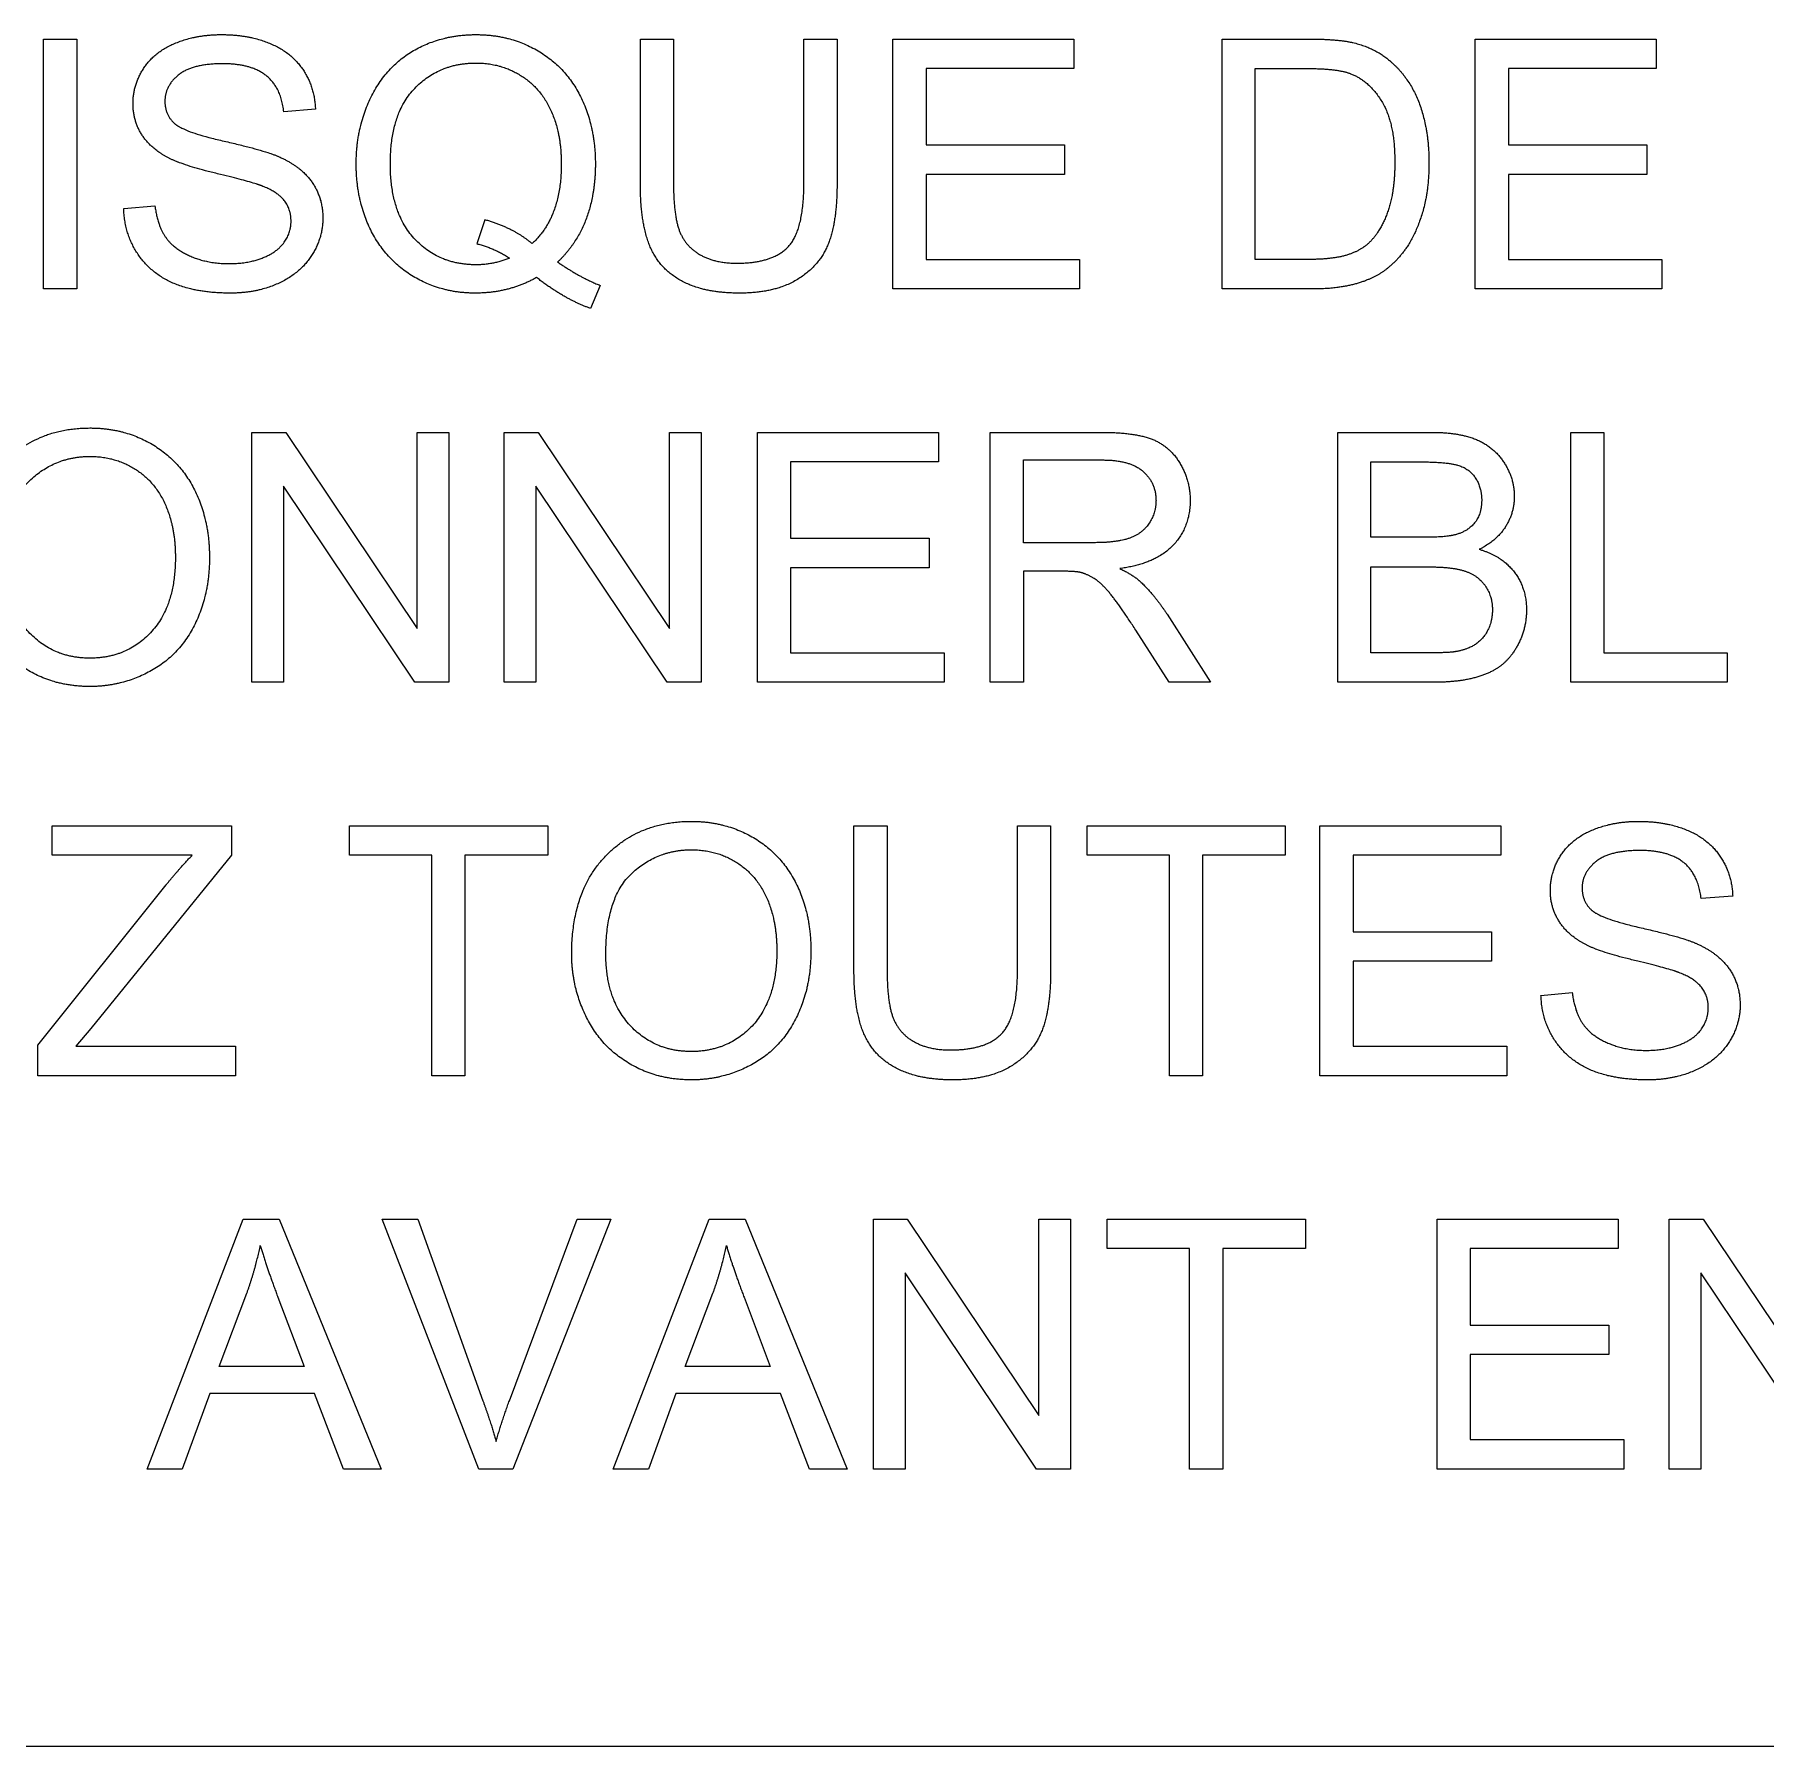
# Model space of a CAD drawing. Extents: x -76427 to 292734, y -42117 to 131250.
# Drawn here: x 14075.48 to 14099.71, y -38330.8 to -38306.83 of the extents above; entities that cross this region are included whole.
import ezdxf

# ---------------------------------------------------------------- set-up
doc = ezdxf.new("R2010")
doc.units = 0
doc.header["$LTSCALE"] = 10
doc.layers.add('XFM7P10PV$0$PV-EQ(50K)', color=252, linetype='Continuous', lineweight=9)
doc.layers.add('XFM7P10PV-200K$0$PV-EQ(50K)', color=22, linetype='Continuous', lineweight=9)

# ---------------------------------------------------------------- blocks, each defined once
blk = doc.blocks.new('XFM7P10PV-200K$0$A$Cf6a59fa3')
for p, q in [((2380.011, 462.739), (2380.475, 462.739)), ((2380.011, 459.239), (2380.011, 462.739)), ((2380.475, 462.739), (2380.475, 459.239)), ((2388.364, 460.717), (2388.364, 462.739)), ((2388.364, 462.739), (2388.828, 462.739)), ((2388.828, 462.739), (2388.828, 460.72)), ((2390.653, 460.72), (2390.653, 462.739)), ((2390.653, 462.739), (2391.117, 462.739)), ((2391.117, 462.739), (2391.117, 460.717)), ((2391.898, 462.739), (2394.433, 462.739)), ((2391.898, 459.239), (2391.898, 462.739)), ((2394.433, 462.739), (2394.433, 462.326)), ((2396.508, 462.739), (2397.714, 462.739)), ((2396.508, 459.239), (2396.508, 462.739)), ((2400.051, 462.739), (2402.585, 462.739)), ((2400.051, 459.239), (2400.051, 462.739)), ((2402.585, 462.739), (2402.585, 462.326)), ((2394.433, 462.326), (2392.363, 462.326)), ((2392.363, 462.326), (2392.363, 461.256)), ((2396.972, 459.653), (2396.972, 462.326)), ((2396.972, 462.326), (2397.709, 462.326)), ((2402.585, 462.326), (2400.515, 462.326)), ((2400.515, 462.326), (2400.515, 461.256)), ((2383.815, 461.755), (2383.372, 461.72)), ((2392.363, 461.256), (2394.302, 461.256)), ((2394.302, 461.256), (2394.302, 460.843)), ((2400.515, 461.256), (2402.454, 461.256)), ((2402.454, 461.256), (2402.454, 460.843)), ((2394.302, 460.843), (2392.363, 460.843)), ((2392.363, 460.843), (2392.363, 459.653)), ((2402.454, 460.843), (2400.515, 460.843)), ((2400.515, 460.843), (2400.515, 459.653)), ((2381.132, 460.365), (2381.569, 460.403)), ((2386.187, 460.208), (2386.075, 459.872)), ((2392.363, 459.653), (2394.513, 459.653)), ((2394.513, 459.653), (2394.513, 459.239)), ((2397.719, 459.653), (2396.972, 459.653)), ((2400.515, 459.653), (2402.665, 459.653)), ((2402.665, 459.653), (2402.665, 459.239)), ((2380.475, 459.239), (2380.011, 459.239)), ((2387.801, 459.29), (2387.665, 458.967)), ((2394.513, 459.239), (2391.898, 459.239)), ((2397.773, 459.239), (2396.508, 459.239)), ((2402.665, 459.239), (2400.051, 459.239)), ((2382.924, 457.232), (2383.399, 457.232)), ((2382.924, 453.732), (2382.924, 457.232)), ((2383.399, 457.232), (2385.24, 454.484)), ((2385.24, 454.484), (2385.24, 457.232)), ((2385.24, 457.232), (2385.683, 457.232)), ((2385.683, 457.232), (2385.683, 453.732)), ((2386.456, 457.232), (2386.931, 457.232)), ((2386.456, 453.732), (2386.456, 457.232)), ((2386.931, 457.232), (2388.772, 454.484)), ((2388.772, 454.484), (2388.772, 457.232)), ((2388.772, 457.232), (2389.215, 457.232)), ((2389.215, 457.232), (2389.215, 453.732)), ((2390.002, 457.232), (2392.536, 457.232)), ((2390.002, 453.732), (2390.002, 457.232)), ((2392.536, 457.232), (2392.536, 456.818)), ((2393.262, 457.232), (2394.814, 457.232)), ((2393.262, 453.732), (2393.262, 457.232)), ((2398.125, 457.232), (2399.437, 457.232)), ((2398.125, 453.732), (2398.125, 457.232)), ((2401.387, 457.232), (2401.851, 457.232)), ((2401.387, 453.732), (2401.387, 457.232)), ((2401.851, 457.232), (2401.851, 454.145)), ((2392.536, 456.818), (2390.466, 456.818)), ((2390.466, 456.818), (2390.466, 455.748)), ((2393.726, 455.687), (2393.726, 456.845)), ((2393.726, 456.845), (2394.833, 456.845)), ((2398.589, 455.762), (2398.589, 456.818)), ((2398.589, 456.818), (2399.288, 456.818)), ((2385.208, 453.732), (2383.367, 456.479)), ((2383.367, 456.479), (2383.367, 453.732)), ((2388.74, 453.732), (2386.899, 456.479)), ((2386.899, 456.479), (2386.899, 453.732)), ((2390.466, 455.748), (2392.405, 455.748)), ((2392.405, 455.748), (2392.405, 455.335)), ((2399.344, 455.762), (2398.589, 455.762)), ((2394.721, 455.687), (2393.726, 455.687)), ((2392.405, 455.335), (2390.466, 455.335)), ((2390.466, 455.335), (2390.466, 454.145)), ((2394.262, 455.287), (2393.726, 455.287)), ((2393.726, 455.287), (2393.726, 453.732)), ((2398.589, 454.145), (2398.589, 455.348)), ((2398.589, 455.348), (2399.397, 455.348)), ((2395.737, 454.684), (2396.343, 453.732)), ((2395.764, 453.732), (2395.3, 454.46)), ((2390.466, 454.145), (2392.616, 454.145)), ((2392.616, 454.145), (2392.616, 453.732)), ((2399.461, 454.145), (2398.589, 454.145)), ((2401.851, 454.145), (2403.575, 454.145)), ((2403.575, 454.145), (2403.575, 453.732)), ((2383.367, 453.732), (2382.924, 453.732)), ((2385.683, 453.732), (2385.208, 453.732)), ((2386.899, 453.732), (2386.456, 453.732)), ((2389.215, 453.732), (2388.74, 453.732)), ((2392.616, 453.732), (2390.002, 453.732)), ((2393.726, 453.732), (2393.262, 453.732)), ((2396.343, 453.732), (2395.764, 453.732)), ((2399.459, 453.732), (2398.125, 453.732)), ((2403.575, 453.732), (2401.387, 453.732)), ((2380.131, 451.31), (2380.131, 451.724)), ((2380.131, 451.724), (2382.641, 451.724)), ((2382.641, 451.724), (2382.641, 451.31)), ((2384.293, 451.31), (2384.293, 451.724)), ((2384.293, 451.724), (2387.067, 451.724)), ((2387.067, 451.724), (2387.067, 451.31)), ((2391.354, 449.701), (2391.354, 451.724)), ((2391.354, 451.724), (2391.818, 451.724)), ((2391.818, 451.724), (2391.818, 449.704)), ((2393.643, 449.704), (2393.643, 451.724)), ((2393.643, 451.724), (2394.107, 451.724)), ((2394.107, 451.724), (2394.107, 449.701)), ((2394.617, 451.31), (2394.617, 451.724)), ((2394.617, 451.724), (2397.391, 451.724)), ((2397.391, 451.724), (2397.391, 451.31)), ((2397.877, 451.724), (2400.411, 451.724)), ((2397.877, 448.224), (2397.877, 451.724)), ((2400.411, 451.724), (2400.411, 451.31)), ((2382.089, 451.31), (2380.131, 451.31)), ((2382.641, 451.31), (2380.673, 448.885)), ((2385.445, 451.31), (2384.293, 451.31)), ((2385.445, 448.224), (2385.445, 451.31)), ((2387.067, 451.31), (2385.909, 451.31)), ((2385.909, 451.31), (2385.909, 448.224)), ((2395.769, 451.31), (2394.617, 451.31)), ((2395.769, 448.224), (2395.769, 451.31)), ((2397.391, 451.31), (2396.233, 451.31)), ((2396.233, 451.31), (2396.233, 448.224)), ((2400.411, 451.31), (2398.341, 451.31)), ((2398.341, 451.31), (2398.341, 450.24)), ((2379.928, 448.653), (2381.724, 450.894)), ((2403.655, 450.739), (2403.212, 450.704)), ((2398.341, 450.24), (2400.28, 450.24)), ((2400.28, 450.24), (2400.28, 449.827)), ((2400.28, 449.827), (2398.341, 449.827)), ((2398.341, 449.827), (2398.341, 448.637)), ((2400.971, 449.349), (2401.409, 449.387)), ((2380.673, 448.885), (2380.462, 448.637)), ((2379.928, 448.224), (2379.928, 448.653)), ((2380.462, 448.637), (2382.697, 448.637)), ((2382.697, 448.637), (2382.697, 448.224)), ((2398.341, 448.637), (2400.491, 448.637)), ((2400.491, 448.637), (2400.491, 448.224)), ((2382.697, 448.224), (2379.928, 448.224)), ((2385.909, 448.224), (2385.445, 448.224)), ((2396.233, 448.224), (2395.769, 448.224)), ((2400.491, 448.224), (2397.877, 448.224)), ((2381.46, 442.716), (2382.804, 446.216)), ((2382.804, 446.216), (2383.306, 446.216)), ((2383.306, 446.216), (2384.736, 442.716)), ((2384.749, 446.216), (2385.25, 446.216)), ((2386.101, 442.716), (2384.749, 446.216)), ((2385.25, 446.216), (2386.16, 443.673)), ((2386.531, 443.673), (2387.478, 446.216)), ((2387.95, 446.216), (2386.579, 442.716)), ((2387.478, 446.216), (2387.95, 446.216)), ((2387.985, 442.716), (2389.329, 446.216)), ((2389.329, 446.216), (2389.831, 446.216)), ((2389.831, 446.216), (2391.261, 442.716)), ((2391.626, 446.216), (2392.101, 446.216)), ((2391.626, 442.716), (2391.626, 446.216)), ((2392.101, 446.216), (2393.942, 443.468)), ((2393.942, 443.468), (2393.942, 446.216)), ((2393.942, 446.216), (2394.385, 446.216)), ((2394.385, 446.216), (2394.385, 442.716)), ((2394.899, 445.802), (2394.899, 446.216)), ((2394.899, 446.216), (2397.674, 446.216)), ((2397.674, 446.216), (2397.674, 445.802)), ((2399.517, 446.216), (2402.052, 446.216)), ((2399.517, 442.716), (2399.517, 446.216)), ((2402.052, 446.216), (2402.052, 445.802)), ((2402.766, 446.216), (2403.241, 446.216)), ((2402.766, 442.716), (2402.766, 446.216)), ((2403.241, 446.216), (2405.082, 443.468)), ((2396.052, 445.802), (2394.899, 445.802)), ((2396.052, 442.716), (2396.052, 445.802)), ((2397.674, 445.802), (2396.516, 445.802)), ((2396.516, 445.802), (2396.516, 442.716)), ((2402.052, 445.802), (2399.981, 445.802)), ((2399.981, 445.802), (2399.981, 444.732)), ((2393.91, 442.716), (2392.069, 445.463)), ((2392.069, 445.463), (2392.069, 442.716)), ((2405.05, 442.716), (2403.209, 445.463)), ((2403.209, 445.463), (2403.209, 442.716)), ((2382.468, 444.151), (2382.855, 445.178)), ((2383.29, 445.122), (2383.658, 444.151)), ((2388.993, 444.151), (2389.38, 445.178)), ((2389.815, 445.122), (2390.183, 444.151)), ((2399.981, 444.732), (2401.921, 444.732)), ((2401.921, 444.732), (2401.921, 444.319)), ((2383.658, 444.151), (2382.468, 444.151)), ((2390.183, 444.151), (2388.993, 444.151)), ((2401.921, 444.319), (2399.981, 444.319)), ((2399.981, 444.319), (2399.981, 443.129)), ((2382.335, 443.775), (2381.951, 442.716)), ((2383.802, 443.775), (2382.335, 443.775)), ((2384.207, 442.716), (2383.802, 443.775)), ((2388.86, 443.775), (2388.476, 442.716)), ((2390.327, 443.775), (2388.86, 443.775)), ((2390.733, 442.716), (2390.327, 443.775)), ((2399.981, 443.129), (2402.132, 443.129)), ((2402.132, 443.129), (2402.132, 442.716)), ((2381.951, 442.716), (2381.46, 442.716)), ((2384.736, 442.716), (2384.207, 442.716)), ((2386.579, 442.716), (2386.101, 442.716)), ((2388.476, 442.716), (2387.985, 442.716)), ((2391.261, 442.716), (2390.733, 442.716)), ((2392.069, 442.716), (2391.626, 442.716)), ((2394.385, 442.716), (2393.91, 442.716)), ((2396.516, 442.716), (2396.052, 442.716)), ((2402.132, 442.716), (2399.517, 442.716)), ((2403.209, 442.716), (2402.766, 442.716)), ((2469.593, 438.833), (2289.593, 438.833))]:
    blk.add_line(p, q)
for points in [[(2381.262, 461.835), (2381.262, 462.102), (2381.564, 462.561), (2382.143, 462.801), (2382.497, 462.801)], [(2382.497, 462.801), (2382.887, 462.801), (2383.482, 462.55), (2383.805, 462.062), (2383.815, 461.755)], [(2384.386, 460.989), (2384.386, 461.507), (2384.808, 462.358), (2385.581, 462.801), (2386.061, 462.801)], [(2386.061, 462.801), (2386.547, 462.801), (2387.326, 462.339), (2387.734, 461.512), (2387.734, 460.992)], [(2397.714, 462.739), (2398.122, 462.739), (2398.338, 462.689)], [(2398.338, 462.689), (2398.64, 462.619), (2398.85, 462.438)], [(2382.516, 462.393), (2382.095, 462.393), (2381.708, 462.083), (2381.708, 461.867)], [(2383.372, 461.72), (2383.338, 462.054), (2382.922, 462.393), (2382.516, 462.393)], [(2384.864, 460.992), (2384.864, 461.694), (2385.547, 462.403), (2386.064, 462.403)], [(2386.064, 462.403), (2386.411, 462.403), (2386.968, 462.054), (2387.257, 461.419), (2387.257, 460.992)], [(2397.709, 462.326), (2398.119, 462.326), (2398.306, 462.254)], [(2398.85, 462.438), (2399.128, 462.206), (2399.403, 461.478), (2399.403, 461.008)], [(2398.306, 462.254), (2398.565, 462.155), (2398.925, 461.566), (2398.925, 461.016)], [(2381.758, 461.075), (2381.508, 461.206), (2381.262, 461.595), (2381.262, 461.835)], [(2381.708, 461.867), (2381.708, 461.678), (2381.844, 461.555)], [(2381.844, 461.555), (2381.98, 461.435), (2383.114, 461.179), (2383.324, 461.083)], [(2383.063, 460.683), (2382.922, 460.739), (2381.953, 460.971), (2381.758, 461.075)], [(2383.324, 461.083), (2383.629, 460.941), (2383.919, 460.509), (2383.919, 460.229)], [(2386.053, 459.181), (2385.579, 459.181), (2384.805, 459.64), (2384.386, 460.469), (2384.386, 460.989)], [(2386.064, 459.578), (2385.539, 459.578), (2384.864, 460.309), (2384.864, 460.992)], [(2387.257, 460.992), (2387.257, 460.245), (2386.848, 459.874)], [(2387.734, 460.992), (2387.734, 460.56), (2387.473, 459.872), (2387.206, 459.616)], [(2399.403, 461.008), (2399.403, 460.611), (2399.216, 459.994), (2398.925, 459.592), (2398.578, 459.36), (2398.09, 459.239), (2397.773, 459.239)], [(2398.925, 461.016), (2398.925, 460.619), (2398.741, 460.064), (2398.576, 459.898)], [(2383.474, 460.189), (2383.474, 460.355), (2383.284, 460.6), (2383.063, 460.683)], [(2389.748, 459.181), (2389.257, 459.181), (2388.63, 459.52), (2388.364, 460.162), (2388.364, 460.717)], [(2388.828, 460.72), (2388.828, 460.267), (2388.996, 459.834), (2389.409, 459.6), (2389.708, 459.6)], [(2389.708, 459.6), (2390.218, 459.6), (2390.653, 460.064), (2390.653, 460.72)], [(2391.117, 460.717), (2391.117, 460.189), (2390.879, 459.57), (2390.255, 459.181), (2389.748, 459.181)], [(2382.625, 459.181), (2382.148, 459.181), (2381.508, 459.458), (2381.142, 460.013), (2381.132, 460.365)], [(2381.569, 460.403), (2381.601, 460.138), (2381.828, 459.802), (2382.305, 459.594), (2382.604, 459.594)], [(2382.604, 459.594), (2382.868, 459.594), (2383.276, 459.752), (2383.474, 460.026), (2383.474, 460.189)], [(2383.919, 460.229), (2383.919, 459.949), (2383.599, 459.456), (2382.999, 459.181), (2382.625, 459.181)], [(2386.848, 459.874), (2386.587, 460.096), (2386.187, 460.208)], [(2386.075, 459.872), (2386.315, 459.813), (2386.534, 459.672)], [(2398.576, 459.898), (2398.461, 459.781), (2398.066, 459.653), (2397.719, 459.653)], [(2386.534, 459.672), (2386.312, 459.578), (2386.064, 459.578)], [(2387.206, 459.616), (2387.529, 459.394), (2387.801, 459.29)], [(2386.912, 459.4), (2386.523, 459.181), (2386.053, 459.181)], [(2387.665, 458.967), (2387.289, 459.103), (2386.912, 459.4)], [(2378.984, 455.436), (2378.984, 456.308), (2379.92, 457.293), (2380.659, 457.293)], [(2380.659, 457.293), (2381.145, 457.293), (2381.924, 456.829), (2382.332, 456.002), (2382.332, 455.476)], [(2394.814, 457.232), (2395.281, 457.232), (2395.769, 457.042), (2396.06, 456.565), (2396.06, 456.276)], [(2399.437, 457.232), (2399.837, 457.232), (2400.323, 457.018), (2400.598, 456.578), (2400.598, 456.335)], [(2379.462, 455.431), (2379.462, 456.22), (2380.171, 456.895), (2380.662, 456.895)], [(2380.662, 456.895), (2381.009, 456.895), (2381.566, 456.546), (2381.855, 455.908), (2381.855, 455.482)], [(2394.833, 456.845), (2395.222, 456.845), (2395.582, 456.525), (2395.582, 456.276)], [(2399.288, 456.818), (2399.664, 456.818), (2399.973, 456.719), (2400.141, 456.455), (2400.141, 456.282)], [(2395.582, 456.276), (2395.582, 456.108), (2395.396, 455.818), (2395.038, 455.687), (2394.721, 455.687)], [(2396.06, 456.276), (2396.06, 455.903), (2395.577, 455.393), (2395.076, 455.324)], [(2400.141, 456.282), (2400.141, 456.098), (2399.963, 455.855), (2399.787, 455.802)], [(2400.598, 456.335), (2400.598, 456.111), (2400.355, 455.716), (2400.107, 455.594)], [(2399.787, 455.802), (2399.653, 455.762), (2399.344, 455.762)], [(2400.107, 455.594), (2400.427, 455.5), (2400.768, 455.052), (2400.768, 454.745)], [(2380.659, 453.673), (2380.163, 453.673), (2379.384, 454.15), (2378.984, 454.975), (2378.984, 455.436)], [(2380.657, 454.07), (2380.142, 454.07), (2379.462, 454.799), (2379.462, 455.431)], [(2381.855, 455.482), (2381.855, 454.804), (2381.18, 454.07), (2380.657, 454.07)], [(2382.332, 455.476), (2382.332, 454.945), (2381.903, 454.105), (2381.113, 453.673), (2380.659, 453.673)], [(2394.521, 455.271), (2394.441, 455.287), (2394.262, 455.287)], [(2395.3, 454.46), (2395.097, 454.775), (2394.835, 455.108), (2394.627, 455.244), (2394.521, 455.271)], [(2395.076, 455.324), (2395.257, 455.236), (2395.353, 455.151)], [(2399.397, 455.348), (2399.731, 455.348), (2400.085, 455.231), (2400.291, 454.943), (2400.291, 454.748)], [(2395.353, 455.151), (2395.556, 454.964), (2395.737, 454.684)], [(2400.768, 454.745), (2400.768, 454.5), (2400.56, 454.078), (2400.256, 453.849), (2399.795, 453.732), (2399.459, 453.732)], [(2400.291, 454.748), (2400.291, 454.58), (2400.152, 454.324), (2399.936, 454.19), (2399.776, 454.161)], [(2399.776, 454.161), (2399.685, 454.145), (2399.461, 454.145)], [(2387.403, 449.928), (2387.403, 450.801), (2388.34, 451.785), (2389.079, 451.785)], [(2389.079, 451.785), (2389.564, 451.785), (2390.343, 451.321), (2390.751, 450.494), (2390.751, 449.968)], [(2401.102, 450.819), (2401.102, 451.086), (2401.403, 451.545), (2401.982, 451.785), (2402.337, 451.785)], [(2402.337, 451.785), (2402.726, 451.785), (2403.321, 451.534), (2403.644, 451.046), (2403.655, 450.739)], [(2387.881, 449.923), (2387.881, 450.712), (2388.59, 451.387), (2389.081, 451.387)], [(2389.081, 451.387), (2389.428, 451.387), (2389.986, 451.038), (2390.274, 450.4), (2390.274, 449.974)], [(2402.356, 451.377), (2401.934, 451.377), (2401.547, 451.067), (2401.547, 450.851)], [(2403.212, 450.704), (2403.177, 451.038), (2402.761, 451.377), (2402.356, 451.377)], [(2381.724, 450.894), (2381.916, 451.131), (2382.089, 451.31)], [(2401.598, 450.059), (2401.347, 450.19), (2401.102, 450.579), (2401.102, 450.819)], [(2401.547, 450.851), (2401.547, 450.662), (2401.683, 450.539)], [(2401.683, 450.539), (2401.819, 450.419), (2402.953, 450.163), (2403.164, 450.067)], [(2389.079, 448.165), (2388.582, 448.165), (2387.803, 448.642), (2387.403, 449.467), (2387.403, 449.928)], [(2389.076, 448.562), (2388.561, 448.562), (2387.881, 449.291), (2387.881, 449.923)], [(2390.274, 449.974), (2390.274, 449.296), (2389.599, 448.562), (2389.076, 448.562)], [(2390.751, 449.968), (2390.751, 449.437), (2390.322, 448.597), (2389.532, 448.165), (2389.079, 448.165)], [(2402.903, 449.667), (2402.761, 449.723), (2401.793, 449.955), (2401.598, 450.059)], [(2403.164, 450.067), (2403.468, 449.926), (2403.759, 449.493), (2403.759, 449.213)], [(2392.739, 448.165), (2392.248, 448.165), (2391.621, 448.504), (2391.354, 449.147), (2391.354, 449.701)], [(2391.818, 449.704), (2391.818, 449.251), (2391.986, 448.818), (2392.4, 448.584), (2392.699, 448.584)], [(2392.699, 448.584), (2393.208, 448.584), (2393.643, 449.048), (2393.643, 449.704)], [(2394.107, 449.701), (2394.107, 449.173), (2393.87, 448.554), (2393.246, 448.165), (2392.739, 448.165)], [(2403.313, 449.173), (2403.313, 449.339), (2403.124, 449.584), (2402.903, 449.667)], [(2402.465, 448.165), (2401.988, 448.165), (2401.347, 448.442), (2400.982, 448.997), (2400.971, 449.349)], [(2401.409, 449.387), (2401.441, 449.123), (2401.667, 448.786), (2402.145, 448.578), (2402.444, 448.578)], [(2403.759, 449.213), (2403.759, 448.933), (2403.439, 448.44), (2402.838, 448.165), (2402.465, 448.165)], [(2402.444, 448.578), (2402.708, 448.578), (2403.116, 448.736), (2403.313, 449.011), (2403.313, 449.173)], [(2382.855, 445.178), (2382.975, 445.511), (2383.044, 445.847)], [(2383.044, 445.847), (2383.124, 445.565), (2383.29, 445.122)], [(2389.38, 445.178), (2389.5, 445.511), (2389.569, 445.847)], [(2389.569, 445.847), (2389.649, 445.565), (2389.815, 445.122)], [(2386.16, 443.673), (2386.27, 443.369), (2386.344, 443.102)], [(2386.344, 443.102), (2386.424, 443.388), (2386.531, 443.673)]]:
    blk.add_open_spline(points, degree=2)
blk = doc.blocks.new('XFM7P10PV-200K')
at = {"layer": 'XFM7P10PV-200K$0$PV-EQ(50K)'}
blk.add_blockref('XFM7P10PV-200K$0$A$Cf6a59fa3', (11695.6, -38769.632), dxfattribs=at)
blk = doc.blocks.new('XFM7P10PV$0$A$Cf6a59fa3')
for p, q in [((2380.011, 462.739), (2380.475, 462.739)), ((2380.011, 459.239), (2380.011, 462.739)), ((2380.475, 462.739), (2380.475, 459.239)), ((2388.364, 460.717), (2388.364, 462.739)), ((2388.364, 462.739), (2388.828, 462.739)), ((2388.828, 462.739), (2388.828, 460.72)), ((2390.653, 460.72), (2390.653, 462.739)), ((2390.653, 462.739), (2391.117, 462.739)), ((2391.117, 462.739), (2391.117, 460.717)), ((2391.898, 462.739), (2394.433, 462.739)), ((2391.898, 459.239), (2391.898, 462.739)), ((2394.433, 462.739), (2394.433, 462.326)), ((2396.508, 462.739), (2397.714, 462.739)), ((2396.508, 459.239), (2396.508, 462.739)), ((2400.051, 462.739), (2402.585, 462.739)), ((2400.051, 459.239), (2400.051, 462.739)), ((2402.585, 462.739), (2402.585, 462.326)), ((2394.433, 462.326), (2392.363, 462.326)), ((2392.363, 462.326), (2392.363, 461.256)), ((2396.972, 459.653), (2396.972, 462.326)), ((2396.972, 462.326), (2397.709, 462.326)), ((2402.585, 462.326), (2400.515, 462.326)), ((2400.515, 462.326), (2400.515, 461.256)), ((2383.815, 461.755), (2383.372, 461.72)), ((2392.363, 461.256), (2394.302, 461.256)), ((2394.302, 461.256), (2394.302, 460.843)), ((2400.515, 461.256), (2402.454, 461.256)), ((2402.454, 461.256), (2402.454, 460.843)), ((2394.302, 460.843), (2392.363, 460.843)), ((2392.363, 460.843), (2392.363, 459.653)), ((2402.454, 460.843), (2400.515, 460.843)), ((2400.515, 460.843), (2400.515, 459.653)), ((2381.132, 460.365), (2381.569, 460.403)), ((2386.187, 460.208), (2386.075, 459.872)), ((2392.363, 459.653), (2394.513, 459.653)), ((2394.513, 459.653), (2394.513, 459.239)), ((2397.719, 459.653), (2396.972, 459.653)), ((2400.515, 459.653), (2402.665, 459.653)), ((2402.665, 459.653), (2402.665, 459.239)), ((2380.475, 459.239), (2380.011, 459.239)), ((2387.801, 459.29), (2387.665, 458.967)), ((2394.513, 459.239), (2391.898, 459.239)), ((2397.773, 459.239), (2396.508, 459.239)), ((2402.665, 459.239), (2400.051, 459.239)), ((2382.924, 457.232), (2383.399, 457.232)), ((2382.924, 453.732), (2382.924, 457.232)), ((2383.399, 457.232), (2385.24, 454.484)), ((2385.24, 454.484), (2385.24, 457.232)), ((2385.24, 457.232), (2385.683, 457.232)), ((2385.683, 457.232), (2385.683, 453.732)), ((2386.456, 457.232), (2386.931, 457.232)), ((2386.456, 453.732), (2386.456, 457.232)), ((2386.931, 457.232), (2388.772, 454.484)), ((2388.772, 454.484), (2388.772, 457.232)), ((2388.772, 457.232), (2389.215, 457.232)), ((2389.215, 457.232), (2389.215, 453.732)), ((2390.002, 457.232), (2392.536, 457.232)), ((2390.002, 453.732), (2390.002, 457.232)), ((2392.536, 457.232), (2392.536, 456.818)), ((2393.262, 457.232), (2394.814, 457.232)), ((2393.262, 453.732), (2393.262, 457.232)), ((2398.125, 457.232), (2399.437, 457.232)), ((2398.125, 453.732), (2398.125, 457.232)), ((2401.387, 457.232), (2401.851, 457.232)), ((2401.387, 453.732), (2401.387, 457.232)), ((2401.851, 457.232), (2401.851, 454.145)), ((2392.536, 456.818), (2390.466, 456.818)), ((2390.466, 456.818), (2390.466, 455.748)), ((2393.726, 455.687), (2393.726, 456.845)), ((2393.726, 456.845), (2394.833, 456.845)), ((2398.589, 455.762), (2398.589, 456.818)), ((2398.589, 456.818), (2399.288, 456.818)), ((2385.208, 453.732), (2383.367, 456.479)), ((2383.367, 456.479), (2383.367, 453.732)), ((2388.74, 453.732), (2386.899, 456.479)), ((2386.899, 456.479), (2386.899, 453.732)), ((2390.466, 455.748), (2392.405, 455.748)), ((2392.405, 455.748), (2392.405, 455.335)), ((2399.344, 455.762), (2398.589, 455.762)), ((2394.721, 455.687), (2393.726, 455.687)), ((2392.405, 455.335), (2390.466, 455.335)), ((2390.466, 455.335), (2390.466, 454.145)), ((2394.262, 455.287), (2393.726, 455.287)), ((2393.726, 455.287), (2393.726, 453.732)), ((2398.589, 454.145), (2398.589, 455.348)), ((2398.589, 455.348), (2399.397, 455.348)), ((2395.737, 454.684), (2396.343, 453.732)), ((2395.764, 453.732), (2395.3, 454.46)), ((2390.466, 454.145), (2392.616, 454.145)), ((2392.616, 454.145), (2392.616, 453.732)), ((2399.461, 454.145), (2398.589, 454.145)), ((2401.851, 454.145), (2403.575, 454.145)), ((2403.575, 454.145), (2403.575, 453.732)), ((2383.367, 453.732), (2382.924, 453.732)), ((2385.683, 453.732), (2385.208, 453.732)), ((2386.899, 453.732), (2386.456, 453.732)), ((2389.215, 453.732), (2388.74, 453.732)), ((2392.616, 453.732), (2390.002, 453.732)), ((2393.726, 453.732), (2393.262, 453.732)), ((2396.343, 453.732), (2395.764, 453.732)), ((2399.459, 453.732), (2398.125, 453.732)), ((2403.575, 453.732), (2401.387, 453.732)), ((2380.131, 451.31), (2380.131, 451.724)), ((2380.131, 451.724), (2382.641, 451.724)), ((2382.641, 451.724), (2382.641, 451.31)), ((2384.293, 451.31), (2384.293, 451.724)), ((2384.293, 451.724), (2387.067, 451.724)), ((2387.067, 451.724), (2387.067, 451.31)), ((2391.354, 449.701), (2391.354, 451.724)), ((2391.354, 451.724), (2391.818, 451.724)), ((2391.818, 451.724), (2391.818, 449.704)), ((2393.643, 449.704), (2393.643, 451.724)), ((2393.643, 451.724), (2394.107, 451.724)), ((2394.107, 451.724), (2394.107, 449.701)), ((2394.617, 451.31), (2394.617, 451.724)), ((2394.617, 451.724), (2397.391, 451.724)), ((2397.391, 451.724), (2397.391, 451.31)), ((2397.877, 451.724), (2400.411, 451.724)), ((2397.877, 448.224), (2397.877, 451.724)), ((2400.411, 451.724), (2400.411, 451.31)), ((2382.089, 451.31), (2380.131, 451.31)), ((2382.641, 451.31), (2380.673, 448.885)), ((2385.445, 451.31), (2384.293, 451.31)), ((2385.445, 448.224), (2385.445, 451.31)), ((2387.067, 451.31), (2385.909, 451.31)), ((2385.909, 451.31), (2385.909, 448.224)), ((2395.769, 451.31), (2394.617, 451.31)), ((2395.769, 448.224), (2395.769, 451.31)), ((2397.391, 451.31), (2396.233, 451.31)), ((2396.233, 451.31), (2396.233, 448.224)), ((2400.411, 451.31), (2398.341, 451.31)), ((2398.341, 451.31), (2398.341, 450.24)), ((2379.928, 448.653), (2381.724, 450.894)), ((2403.655, 450.739), (2403.212, 450.704)), ((2398.341, 450.24), (2400.28, 450.24)), ((2400.28, 450.24), (2400.28, 449.827)), ((2400.28, 449.827), (2398.341, 449.827)), ((2398.341, 449.827), (2398.341, 448.637)), ((2400.971, 449.349), (2401.409, 449.387)), ((2380.673, 448.885), (2380.462, 448.637)), ((2379.928, 448.224), (2379.928, 448.653)), ((2380.462, 448.637), (2382.697, 448.637)), ((2382.697, 448.637), (2382.697, 448.224)), ((2398.341, 448.637), (2400.491, 448.637)), ((2400.491, 448.637), (2400.491, 448.224)), ((2382.697, 448.224), (2379.928, 448.224)), ((2385.909, 448.224), (2385.445, 448.224)), ((2396.233, 448.224), (2395.769, 448.224)), ((2400.491, 448.224), (2397.877, 448.224)), ((2381.46, 442.716), (2382.804, 446.216)), ((2382.804, 446.216), (2383.306, 446.216)), ((2383.306, 446.216), (2384.736, 442.716)), ((2384.749, 446.216), (2385.25, 446.216)), ((2386.101, 442.716), (2384.749, 446.216)), ((2385.25, 446.216), (2386.16, 443.673)), ((2386.531, 443.673), (2387.478, 446.216)), ((2387.95, 446.216), (2386.579, 442.716)), ((2387.478, 446.216), (2387.95, 446.216)), ((2387.985, 442.716), (2389.329, 446.216)), ((2389.329, 446.216), (2389.831, 446.216)), ((2389.831, 446.216), (2391.261, 442.716)), ((2391.626, 446.216), (2392.101, 446.216)), ((2391.626, 442.716), (2391.626, 446.216)), ((2392.101, 446.216), (2393.942, 443.468)), ((2393.942, 443.468), (2393.942, 446.216)), ((2393.942, 446.216), (2394.385, 446.216)), ((2394.385, 446.216), (2394.385, 442.716)), ((2394.899, 445.802), (2394.899, 446.216)), ((2394.899, 446.216), (2397.674, 446.216)), ((2397.674, 446.216), (2397.674, 445.802)), ((2399.517, 446.216), (2402.052, 446.216)), ((2399.517, 442.716), (2399.517, 446.216)), ((2402.052, 446.216), (2402.052, 445.802)), ((2402.766, 446.216), (2403.241, 446.216)), ((2402.766, 442.716), (2402.766, 446.216)), ((2403.241, 446.216), (2405.082, 443.468)), ((2396.052, 445.802), (2394.899, 445.802)), ((2396.052, 442.716), (2396.052, 445.802)), ((2397.674, 445.802), (2396.516, 445.802)), ((2396.516, 445.802), (2396.516, 442.716)), ((2402.052, 445.802), (2399.981, 445.802)), ((2399.981, 445.802), (2399.981, 444.732)), ((2393.91, 442.716), (2392.069, 445.463)), ((2392.069, 445.463), (2392.069, 442.716)), ((2405.05, 442.716), (2403.209, 445.463)), ((2403.209, 445.463), (2403.209, 442.716)), ((2382.468, 444.151), (2382.855, 445.178)), ((2383.29, 445.122), (2383.658, 444.151)), ((2388.993, 444.151), (2389.38, 445.178)), ((2389.815, 445.122), (2390.183, 444.151)), ((2399.981, 444.732), (2401.921, 444.732)), ((2401.921, 444.732), (2401.921, 444.319)), ((2383.658, 444.151), (2382.468, 444.151)), ((2390.183, 444.151), (2388.993, 444.151)), ((2401.921, 444.319), (2399.981, 444.319)), ((2399.981, 444.319), (2399.981, 443.129)), ((2382.335, 443.775), (2381.951, 442.716)), ((2383.802, 443.775), (2382.335, 443.775)), ((2384.207, 442.716), (2383.802, 443.775)), ((2388.86, 443.775), (2388.476, 442.716)), ((2390.327, 443.775), (2388.86, 443.775)), ((2390.733, 442.716), (2390.327, 443.775)), ((2399.981, 443.129), (2402.132, 443.129)), ((2402.132, 443.129), (2402.132, 442.716)), ((2381.951, 442.716), (2381.46, 442.716)), ((2384.736, 442.716), (2384.207, 442.716)), ((2386.579, 442.716), (2386.101, 442.716)), ((2388.476, 442.716), (2387.985, 442.716)), ((2391.261, 442.716), (2390.733, 442.716)), ((2392.069, 442.716), (2391.626, 442.716)), ((2394.385, 442.716), (2393.91, 442.716)), ((2396.516, 442.716), (2396.052, 442.716)), ((2402.132, 442.716), (2399.517, 442.716)), ((2403.209, 442.716), (2402.766, 442.716)), ((2469.593, 438.833), (2289.593, 438.833))]:
    blk.add_line(p, q)
for points in [[(2381.262, 461.835), (2381.262, 462.102), (2381.564, 462.561), (2382.143, 462.801), (2382.497, 462.801)], [(2382.497, 462.801), (2382.887, 462.801), (2383.482, 462.55), (2383.805, 462.062), (2383.815, 461.755)], [(2384.386, 460.989), (2384.386, 461.507), (2384.808, 462.358), (2385.581, 462.801), (2386.061, 462.801)], [(2386.061, 462.801), (2386.547, 462.801), (2387.326, 462.339), (2387.734, 461.512), (2387.734, 460.992)], [(2397.714, 462.739), (2398.122, 462.739), (2398.338, 462.689)], [(2398.338, 462.689), (2398.64, 462.619), (2398.85, 462.438)], [(2382.516, 462.393), (2382.095, 462.393), (2381.708, 462.083), (2381.708, 461.867)], [(2383.372, 461.72), (2383.338, 462.054), (2382.922, 462.393), (2382.516, 462.393)], [(2384.864, 460.992), (2384.864, 461.694), (2385.547, 462.403), (2386.064, 462.403)], [(2386.064, 462.403), (2386.411, 462.403), (2386.968, 462.054), (2387.257, 461.419), (2387.257, 460.992)], [(2397.709, 462.326), (2398.119, 462.326), (2398.306, 462.254)], [(2398.85, 462.438), (2399.128, 462.206), (2399.403, 461.478), (2399.403, 461.008)], [(2398.306, 462.254), (2398.565, 462.155), (2398.925, 461.566), (2398.925, 461.016)], [(2381.758, 461.075), (2381.508, 461.206), (2381.262, 461.595), (2381.262, 461.835)], [(2381.708, 461.867), (2381.708, 461.678), (2381.844, 461.555)], [(2381.844, 461.555), (2381.98, 461.435), (2383.114, 461.179), (2383.324, 461.083)], [(2383.063, 460.683), (2382.922, 460.739), (2381.953, 460.971), (2381.758, 461.075)], [(2383.324, 461.083), (2383.629, 460.941), (2383.919, 460.509), (2383.919, 460.229)], [(2386.053, 459.181), (2385.579, 459.181), (2384.805, 459.64), (2384.386, 460.469), (2384.386, 460.989)], [(2386.064, 459.578), (2385.539, 459.578), (2384.864, 460.309), (2384.864, 460.992)], [(2387.257, 460.992), (2387.257, 460.245), (2386.848, 459.874)], [(2387.734, 460.992), (2387.734, 460.56), (2387.473, 459.872), (2387.206, 459.616)], [(2399.403, 461.008), (2399.403, 460.611), (2399.216, 459.994), (2398.925, 459.592), (2398.578, 459.36), (2398.09, 459.239), (2397.773, 459.239)], [(2398.925, 461.016), (2398.925, 460.619), (2398.741, 460.064), (2398.576, 459.898)], [(2383.474, 460.189), (2383.474, 460.355), (2383.284, 460.6), (2383.063, 460.683)], [(2389.748, 459.181), (2389.257, 459.181), (2388.63, 459.52), (2388.364, 460.162), (2388.364, 460.717)], [(2388.828, 460.72), (2388.828, 460.267), (2388.996, 459.834), (2389.409, 459.6), (2389.708, 459.6)], [(2389.708, 459.6), (2390.218, 459.6), (2390.653, 460.064), (2390.653, 460.72)], [(2391.117, 460.717), (2391.117, 460.189), (2390.879, 459.57), (2390.255, 459.181), (2389.748, 459.181)], [(2382.625, 459.181), (2382.148, 459.181), (2381.508, 459.458), (2381.142, 460.013), (2381.132, 460.365)], [(2381.569, 460.403), (2381.601, 460.138), (2381.828, 459.802), (2382.305, 459.594), (2382.604, 459.594)], [(2382.604, 459.594), (2382.868, 459.594), (2383.276, 459.752), (2383.474, 460.026), (2383.474, 460.189)], [(2383.919, 460.229), (2383.919, 459.949), (2383.599, 459.456), (2382.999, 459.181), (2382.625, 459.181)], [(2386.848, 459.874), (2386.587, 460.096), (2386.187, 460.208)], [(2386.075, 459.872), (2386.315, 459.813), (2386.534, 459.672)], [(2398.576, 459.898), (2398.461, 459.781), (2398.066, 459.653), (2397.719, 459.653)], [(2386.534, 459.672), (2386.312, 459.578), (2386.064, 459.578)], [(2387.206, 459.616), (2387.529, 459.394), (2387.801, 459.29)], [(2386.912, 459.4), (2386.523, 459.181), (2386.053, 459.181)], [(2387.665, 458.967), (2387.289, 459.103), (2386.912, 459.4)], [(2378.984, 455.436), (2378.984, 456.308), (2379.92, 457.293), (2380.659, 457.293)], [(2380.659, 457.293), (2381.145, 457.293), (2381.924, 456.829), (2382.332, 456.002), (2382.332, 455.476)], [(2394.814, 457.232), (2395.281, 457.232), (2395.769, 457.042), (2396.06, 456.565), (2396.06, 456.276)], [(2399.437, 457.232), (2399.837, 457.232), (2400.323, 457.018), (2400.598, 456.578), (2400.598, 456.335)], [(2379.462, 455.431), (2379.462, 456.22), (2380.171, 456.895), (2380.662, 456.895)], [(2380.662, 456.895), (2381.009, 456.895), (2381.566, 456.546), (2381.855, 455.908), (2381.855, 455.482)], [(2394.833, 456.845), (2395.222, 456.845), (2395.582, 456.525), (2395.582, 456.276)], [(2399.288, 456.818), (2399.664, 456.818), (2399.973, 456.719), (2400.141, 456.455), (2400.141, 456.282)], [(2395.582, 456.276), (2395.582, 456.108), (2395.396, 455.818), (2395.038, 455.687), (2394.721, 455.687)], [(2396.06, 456.276), (2396.06, 455.903), (2395.577, 455.393), (2395.076, 455.324)], [(2400.141, 456.282), (2400.141, 456.098), (2399.963, 455.855), (2399.787, 455.802)], [(2400.598, 456.335), (2400.598, 456.111), (2400.355, 455.716), (2400.107, 455.594)], [(2399.787, 455.802), (2399.653, 455.762), (2399.344, 455.762)], [(2400.107, 455.594), (2400.427, 455.5), (2400.768, 455.052), (2400.768, 454.745)], [(2380.659, 453.673), (2380.163, 453.673), (2379.384, 454.15), (2378.984, 454.975), (2378.984, 455.436)], [(2380.657, 454.07), (2380.142, 454.07), (2379.462, 454.799), (2379.462, 455.431)], [(2381.855, 455.482), (2381.855, 454.804), (2381.18, 454.07), (2380.657, 454.07)], [(2382.332, 455.476), (2382.332, 454.945), (2381.903, 454.105), (2381.113, 453.673), (2380.659, 453.673)], [(2394.521, 455.271), (2394.441, 455.287), (2394.262, 455.287)], [(2395.3, 454.46), (2395.097, 454.775), (2394.835, 455.108), (2394.627, 455.244), (2394.521, 455.271)], [(2395.076, 455.324), (2395.257, 455.236), (2395.353, 455.151)], [(2399.397, 455.348), (2399.731, 455.348), (2400.085, 455.231), (2400.291, 454.943), (2400.291, 454.748)], [(2395.353, 455.151), (2395.556, 454.964), (2395.737, 454.684)], [(2400.768, 454.745), (2400.768, 454.5), (2400.56, 454.078), (2400.256, 453.849), (2399.795, 453.732), (2399.459, 453.732)], [(2400.291, 454.748), (2400.291, 454.58), (2400.152, 454.324), (2399.936, 454.19), (2399.776, 454.161)], [(2399.776, 454.161), (2399.685, 454.145), (2399.461, 454.145)], [(2387.403, 449.928), (2387.403, 450.801), (2388.34, 451.785), (2389.079, 451.785)], [(2389.079, 451.785), (2389.564, 451.785), (2390.343, 451.321), (2390.751, 450.494), (2390.751, 449.968)], [(2401.102, 450.819), (2401.102, 451.086), (2401.403, 451.545), (2401.982, 451.785), (2402.337, 451.785)], [(2402.337, 451.785), (2402.726, 451.785), (2403.321, 451.534), (2403.644, 451.046), (2403.655, 450.739)], [(2387.881, 449.923), (2387.881, 450.712), (2388.59, 451.387), (2389.081, 451.387)], [(2389.081, 451.387), (2389.428, 451.387), (2389.986, 451.038), (2390.274, 450.4), (2390.274, 449.974)], [(2402.356, 451.377), (2401.934, 451.377), (2401.547, 451.067), (2401.547, 450.851)], [(2403.212, 450.704), (2403.177, 451.038), (2402.761, 451.377), (2402.356, 451.377)], [(2381.724, 450.894), (2381.916, 451.131), (2382.089, 451.31)], [(2401.598, 450.059), (2401.347, 450.19), (2401.102, 450.579), (2401.102, 450.819)], [(2401.547, 450.851), (2401.547, 450.662), (2401.683, 450.539)], [(2401.683, 450.539), (2401.819, 450.419), (2402.953, 450.163), (2403.164, 450.067)], [(2389.079, 448.165), (2388.582, 448.165), (2387.803, 448.642), (2387.403, 449.467), (2387.403, 449.928)], [(2389.076, 448.562), (2388.561, 448.562), (2387.881, 449.291), (2387.881, 449.923)], [(2390.274, 449.974), (2390.274, 449.296), (2389.599, 448.562), (2389.076, 448.562)], [(2390.751, 449.968), (2390.751, 449.437), (2390.322, 448.597), (2389.532, 448.165), (2389.079, 448.165)], [(2402.903, 449.667), (2402.761, 449.723), (2401.793, 449.955), (2401.598, 450.059)], [(2403.164, 450.067), (2403.468, 449.926), (2403.759, 449.493), (2403.759, 449.213)], [(2392.739, 448.165), (2392.248, 448.165), (2391.621, 448.504), (2391.354, 449.147), (2391.354, 449.701)], [(2391.818, 449.704), (2391.818, 449.251), (2391.986, 448.818), (2392.4, 448.584), (2392.699, 448.584)], [(2392.699, 448.584), (2393.208, 448.584), (2393.643, 449.048), (2393.643, 449.704)], [(2394.107, 449.701), (2394.107, 449.173), (2393.87, 448.554), (2393.246, 448.165), (2392.739, 448.165)], [(2403.313, 449.173), (2403.313, 449.339), (2403.124, 449.584), (2402.903, 449.667)], [(2402.465, 448.165), (2401.988, 448.165), (2401.347, 448.442), (2400.982, 448.997), (2400.971, 449.349)], [(2401.409, 449.387), (2401.441, 449.123), (2401.667, 448.786), (2402.145, 448.578), (2402.444, 448.578)], [(2403.759, 449.213), (2403.759, 448.933), (2403.439, 448.44), (2402.838, 448.165), (2402.465, 448.165)], [(2402.444, 448.578), (2402.708, 448.578), (2403.116, 448.736), (2403.313, 449.011), (2403.313, 449.173)], [(2382.855, 445.178), (2382.975, 445.511), (2383.044, 445.847)], [(2383.044, 445.847), (2383.124, 445.565), (2383.29, 445.122)], [(2389.38, 445.178), (2389.5, 445.511), (2389.569, 445.847)], [(2389.569, 445.847), (2389.649, 445.565), (2389.815, 445.122)], [(2386.16, 443.673), (2386.27, 443.369), (2386.344, 443.102)], [(2386.344, 443.102), (2386.424, 443.388), (2386.531, 443.673)]]:
    blk.add_open_spline(points, degree=2)
blk = doc.blocks.new('XFM7P10PV')
at = {"layer": 'XFM7P10PV$0$PV-EQ(50K)'}
blk.add_blockref('XFM7P10PV$0$A$Cf6a59fa3', (11695.6, -38769.632), dxfattribs=at)

msp = doc.modelspace()

# ---------------------------------------------------------------- block references
for name in ['XFM7P10PV', 'XFM7P10PV-200K']:
    msp.add_blockref(name, (0, 0))

doc.saveas('drawing.dxf')
